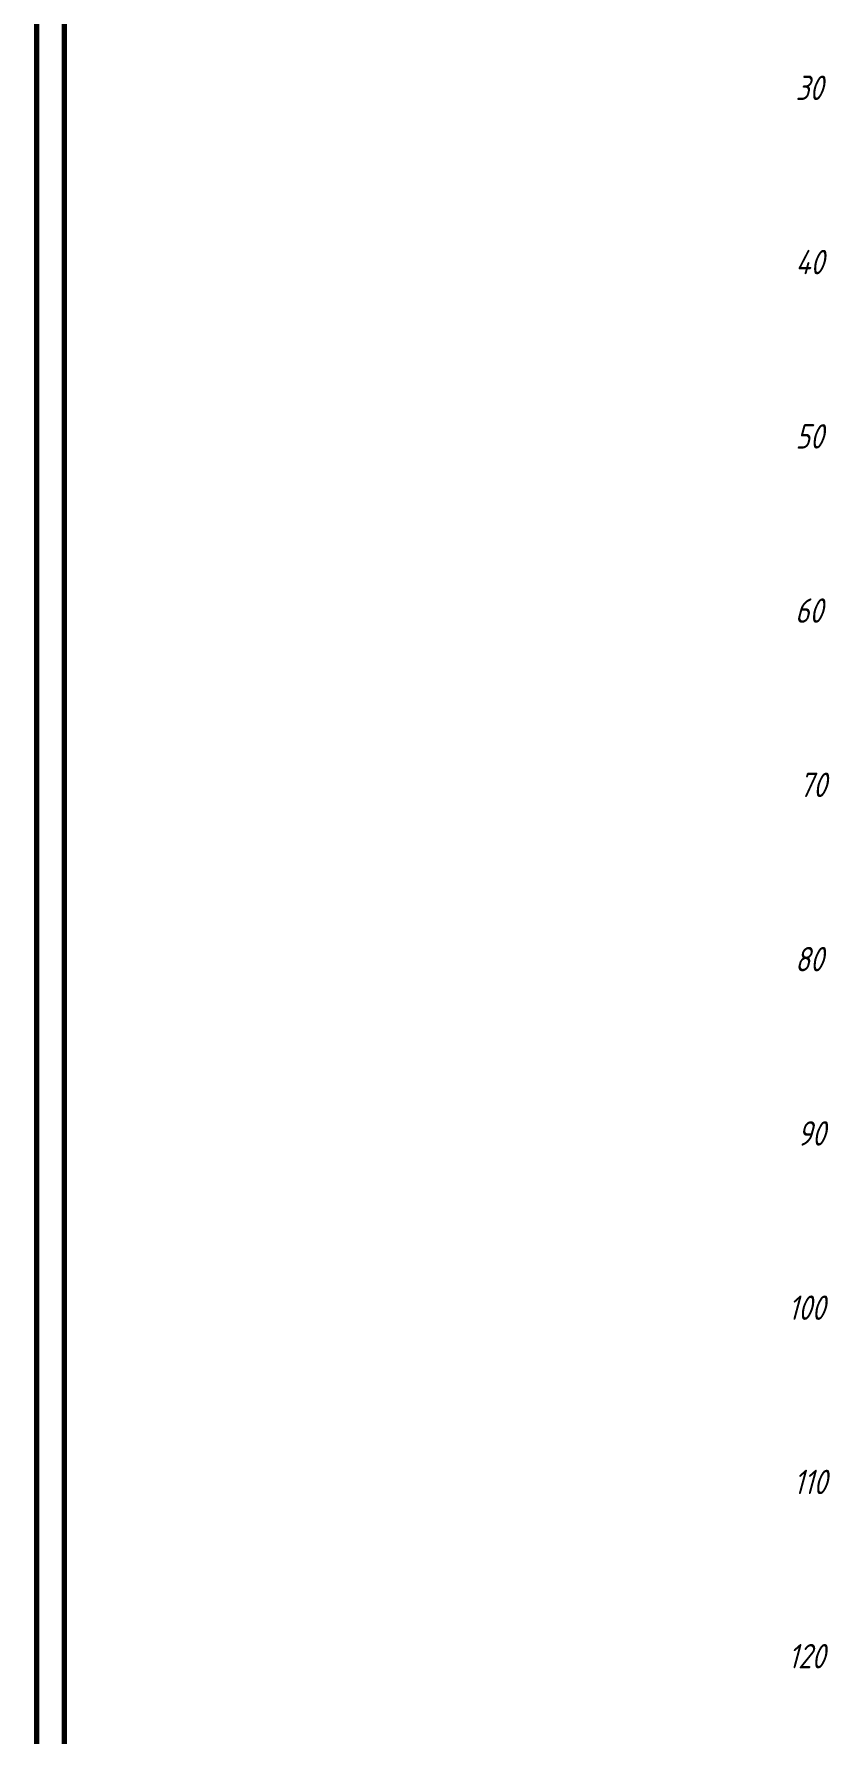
# Model space of a CAD drawing. Header units: millimetres. Extents: x 95 to 923, y 69 to 658.
# Drawn here: x 523.8 to 615.1, y 363 to 558.1 of the extents above; entities that cross this region are included whole.
import ezdxf

# ---------------------------------------------------------------- set-up
doc = ezdxf.new("R2010")
doc.units = ezdxf.units.MM
doc.layers.add('Mechanical12', color=56, linetype='Continuous')
doc.layers.add('Mechanical7', color=56, linetype='Continuous')
doc.styles.add('GOST type A', font='', dxfattribs={"height": 0.2})
doc.styles.get('GOST type A').set_extended_font_data('GOST type A', italic=True)

msp = doc.modelspace()

# ---------------------------------------------------------------- linework, layer by layer
at = {"layer": 'Mechanical12', "color": 7, "const_width": 0.6}
for points in [[(524.14, 250.82), (524.14, 612.02)], [(527.32, 250.82), (527.32, 612.02)]]:
    msp.add_lwpolyline(points, dxfattribs=at)

# ---------------------------------------------------------------- texts
at = {"layer": 'Mechanical7', "color": 7, "style": 'GOST type A'}
for s, p in [('30', (611.19, 550.55)), ('40', (611.19, 530.55)), ('50', (611.19, 510.55)), ('60', (611.13, 490.55)), ('70', (611.61, 470.55)), ('80', (611.13, 450.55)), ('90', (611.4, 430.55)), ('100', (610.35, 410.55)), ('110', (610.98, 390.55)), ('120', (610.35, 370.55))]:
    msp.add_text(s, height=2.8, dxfattribs=at).set_placement(p)

doc.saveas('drawing.dxf')
